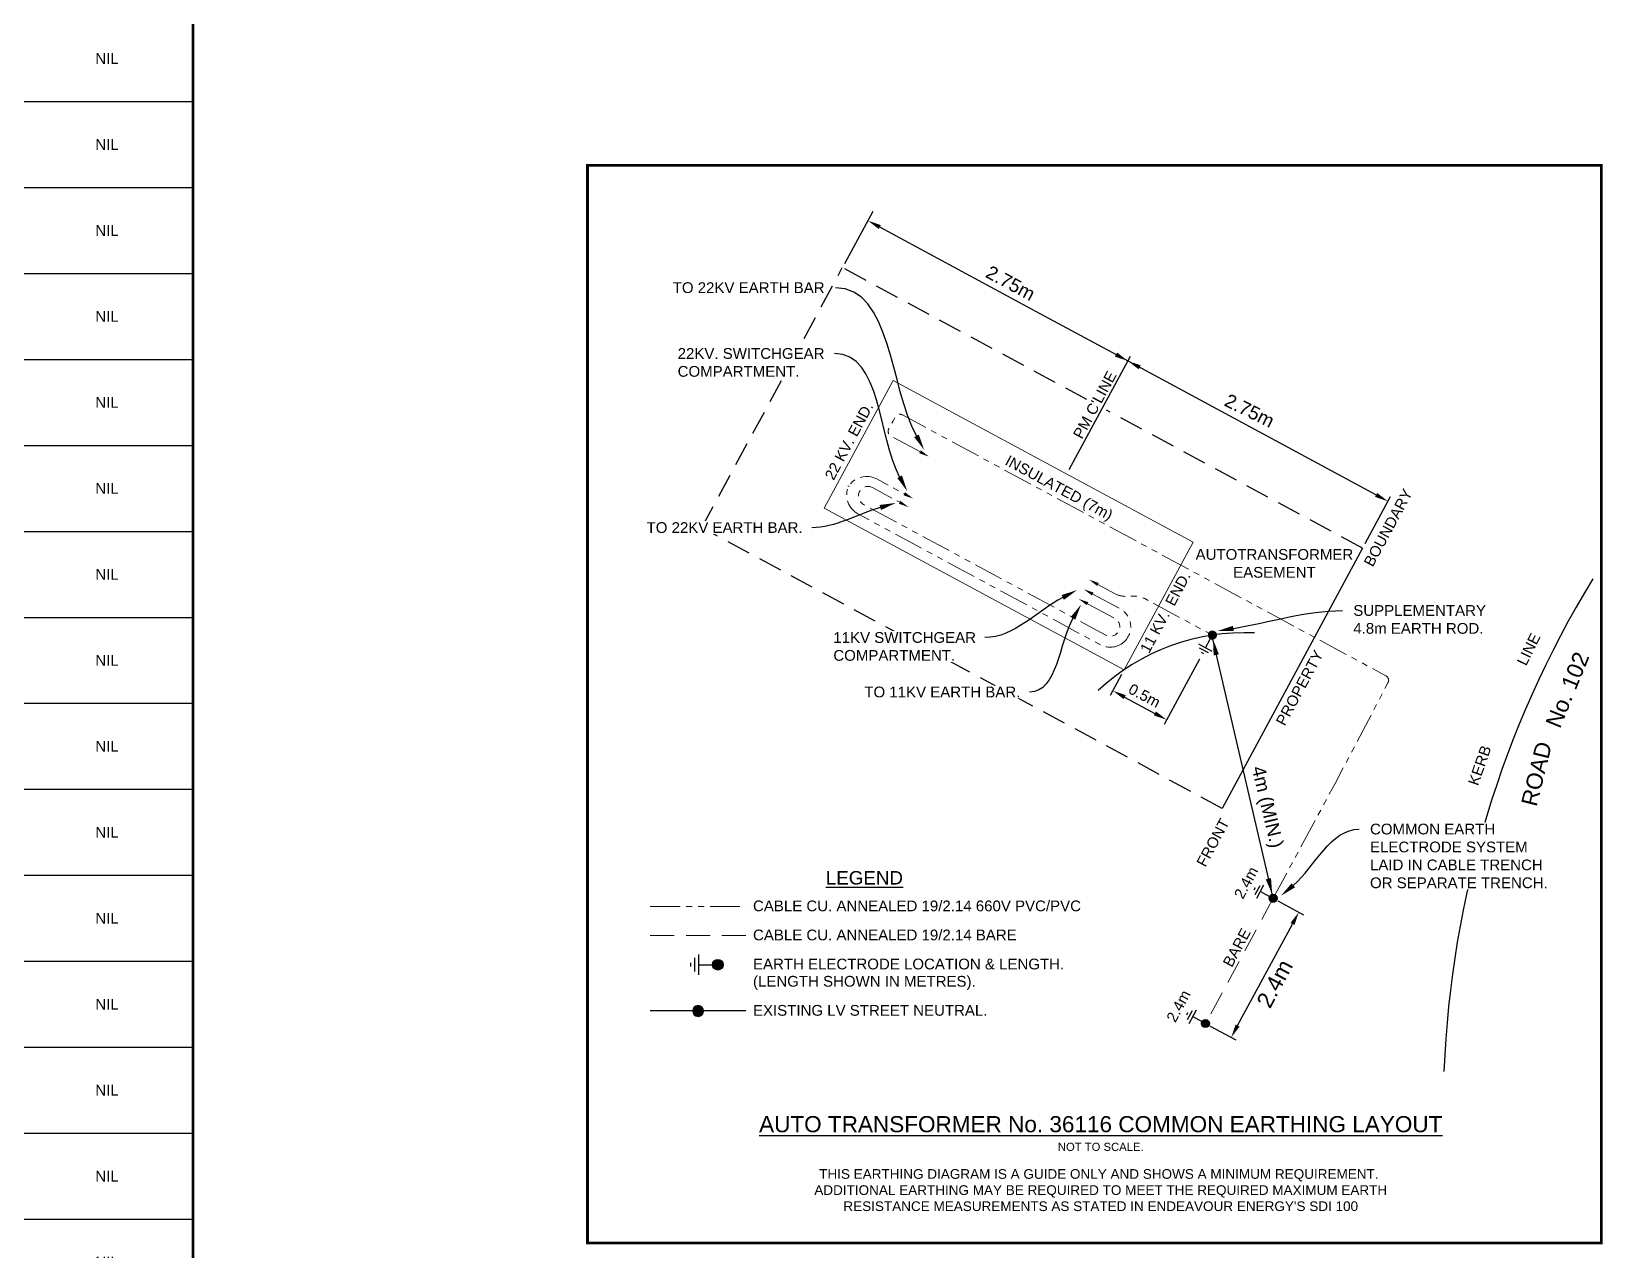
# Paper-space layout 'Retic DUCT SCHED (6)' of a CAD drawing. Header units: metres. Extents: x -9 to 795, y -5 to 571.
# Drawn here: x 266.8 to 559.1, y 126.9 to 353.8 of the extents above; entities that cross this region are included whole.
import ezdxf
from ezdxf import colors
from ezdxf.entities.mleader import LeaderData, LeaderLine
from ezdxf.enums import TextEntityAlignment as Align
from ezdxf.math import Vec2, Vec3

# ---------------------------------------------------------------- set-up
doc = ezdxf.new("R2010")
doc.units = ezdxf.units.M
doc.header["$LTSCALE"] = 0.7
doc.linetypes.add('DASHED', pattern=[19.05, 12.7, -6.35])
doc.linetypes.add('PHANTOM2', pattern=[31.75, 15.875, -3.175, 3.175, -3.175, 3.175, -3.175])
doc.layers.get('0').update_dxf_attribs({"color": 6})
for name, color, linetype in [('_User Miscellaneous1', 3, 'Continuous'), ('_User Miscellaneous9', 8, 'Continuous'), ('Notes', 7, 'Continuous')]:
    doc.layers.add(name, color=color, linetype=linetype)
doc.layers.add('_User Miscellaneous5', color=7, linetype='Continuous', lineweight=35)
doc.layers.add('Features_HIDE', color=1, linetype='Continuous', plot=False)
doc.styles.add('ARIAL', font='arial.ttf', dxfattribs={"height": 2})
doc.styles.add('POLE_LABEL', font='arial.ttf')
doc.styles.get("Standard").update_dxf_attribs({"font": 'arial.ttf'})

# ---------------------------------------------------------------- blocks, each defined once
blk = doc.blocks.new('*T216')
at = {"layer": '_User Miscellaneous5', "color": 0, "linetype": 'ByBlock', "lineweight": -2, "transparency": 16777216}
for p, q in [((0, 0), (202.4, 0)), ((0, 0), (0, -504.65)), ((202.4, 0), (202.4, -504.65)), ((0, -16.21), (202.4, -16.21)), ((20, -16.21), (20, -504.65)), ((40, -16.21), (40, -504.65)), ((60, -16.21), (60, -504.65)), ((80, -16.21), (80, -504.65)), ((112.77, -16.21), (112.77, -504.65)), ((145.35, -16.21), (145.35, -504.65)), ((170.35, -16.21), (170.35, -504.65)), ((0, -24.65), (202.4, -24.65)), ((0, -40.65), (202.4, -40.65)), ((0, -56.65), (202.4, -56.65)), ((0, -72.65), (202.4, -72.65)), ((0, -88.65), (202.4, -88.65)), ((0, -104.65), (202.4, -104.65)), ((0, -120.65), (202.4, -120.65)), ((0, -136.65), (202.4, -136.65)), ((0, -152.65), (202.4, -152.65)), ((0, -168.65), (202.4, -168.65)), ((0, -184.65), (202.4, -184.65)), ((0, -200.65), (202.4, -200.65)), ((0, -216.65), (202.4, -216.65)), ((0, -232.65), (202.4, -232.65)), ((0, -248.65), (202.4, -248.65)), ((0, -264.65), (202.4, -264.65)), ((0, -280.65), (202.4, -280.65)), ((0, -296.65), (202.4, -296.65)), ((0, -312.65), (202.4, -312.65)), ((0, -328.65), (202.4, -328.65)), ((0, -344.65), (202.4, -344.65)), ((0, -360.65), (202.4, -360.65)), ((0, -376.65), (202.4, -376.65)), ((0, -392.65), (202.4, -392.65)), ((0, -408.65), (202.4, -408.65)), ((0, -424.65), (202.4, -424.65)), ((0, -440.65), (202.4, -440.65)), ((0, -456.65), (202.4, -456.65)), ((0, -472.65), (202.4, -472.65)), ((0, -488.65), (202.4, -488.65)), ((0, -504.65), (202.4, -504.65))]:
    blk.add_line(p, q, dxfattribs=at)
at = {"layer": '_User Miscellaneous5', "color": 7, "transparency": 16777216}
for s, insert, char_height, width, attachment_point in [('PVC DUCT SCHEDULE \\PNOTE - ALL TRENCH SECTIONS ARE TO BE READ & VIEWED FROM NODE TO NODE AS\\PNOMINATED.', (101.2, -8.11), 3, 199.4036, 5), ('E.E REIMBURSEMENT RATE PER METRE', (129.06, -20.43), 2, 29.5818, 5), ('LOCATION', (10, -20.43), 2, 17, 5), ('DUCT\\PCONFIG.', (30, -20.43), 2, 17, 5), ('ROUTE\\PLENGTH', (50, -20.43), 2, 17, 5), ('CUSTOMER\\PFUNDED', (70, -20.43), 2, 17, 5), ('E.E  FUNDED ', (96.38, -20.43), 2, 29.7654, 5), ('ENDEAVOUR\\PREIMBURSED', (157.85, -20.43), 2, 22, 5), ('E.E EXISTING DUCT\\PUSAGE CHARGE', (186.38, -20.43), 2, 29.0564, 5), ('L2 - J2', (10, -32.65), 2, 14, 5), ('25m', (50, -32.65), 2, 14, 5), ('2 x 50mm\\P2 x 125mm', (70, -32.65), 2, 14, 5), ('NIL.', (96.38, -32.65), 2, 26.7654, 5), ('NIL.', (129.06, -32.65), 2, 26.5818, 5), ('NIL', (157.85, -32.65), 2, 19, 5), ('NIL', (186.38, -32.65), 2, 26.0564, 5), ('NEW', (30, -39.15), 2, 14, 8), ('2 x 50mm\\P2 x 125mm', (70, -48.65), 2, 14, 5), ('J2 - H3', (10, -48.65), 2, 14, 5), ('25m', (50, -48.65), 2, 14, 5), ('NIL.', (96.38, -48.65), 2, 26.7654, 5), ('NIL.', (129.06, -48.65), 2, 26.5818, 5), ('NIL', (157.85, -48.65), 2, 19, 5), ('NIL', (186.38, -48.65), 2, 26.0564, 5), ('NEW', (30, -55.15), 2, 14, 8), ('G3 - Q4', (10, -64.65), 2, 14, 5), ('30m', (50, -64.65), 2, 14, 5), ('2 x 125mm', (70, -64.65), 2, 14, 5), ('NIL.', (96.38, -64.65), 2, 26.7654, 5), ('NIL.', (129.06, -64.65), 2, 26.5818, 5), ('NIL', (157.85, -64.65), 2, 19, 5), ('NIL', (186.38, -64.65), 2, 26.0564, 5), ('NEW', (30, -71.15), 2, 14, 8), ('2 x 50mm\\P3 x 125mm', (70, -80.65), 2, 14, 5), ('Q4 - R4', (10, -80.65), 2, 14, 5), ('50m', (50, -80.65), 2, 14, 5), ('NIL.', (96.38, -80.65), 2, 26.7654, 5), ('NIL.', (129.06, -80.65), 2, 26.5818, 5), ('NIL', (157.85, -80.65), 2, 19, 5), ('NIL', (186.38, -80.65), 2, 26.0564, 5), ('NEW', (30, -87.15), 2, 14, 8), ('R4 - S4', (10, -96.65), 2, 14, 5), ('25m', (50, -96.65), 2, 14, 5), ('3 x 125mm', (70, -96.65), 2, 14, 5), ('NIL.', (96.38, -96.65), 2, 26.7654, 5), ('NIL.', (129.06, -96.65), 2, 26.5818, 5), ('NIL', (157.85, -96.65), 2, 19, 5), ('NIL', (186.38, -96.65), 2, 26.0564, 5), ('NEW', (30, -103.15), 2, 14, 8), ('2 x 50mm\\P3 x 125mm', (70, -112.65), 2, 14, 5), ('S4 - T4', (10, -112.65), 2, 14, 5), ('25m', (50, -112.65), 2, 14, 5), ('NIL.', (96.38, -112.65), 2, 26.7654, 5), ('NIL.', (129.06, -112.65), 2, 26.5818, 5), ('NIL', (157.85, -112.65), 2, 19, 5), ('NIL', (186.38, -112.65), 2, 26.0564, 5), ('NEW', (30, -119.15), 2, 14, 8), ('T4 - U4', (10, -128.65), 2, 14, 5), ('25m', (50, -128.65), 2, 14, 5), ('3 x 125mm', (70, -128.65), 2, 14, 5), ('NIL.', (96.38, -128.65), 2, 26.7654, 5), ('NIL.', (129.06, -128.65), 2, 26.5818, 5), ('NIL', (157.85, -128.65), 2, 19, 5), ('NIL', (186.38, -128.65), 2, 26.0564, 5), ('NEW', (30, -135.15), 2, 14, 8), ('NIL.\\PDEV. INSTALLED\\PUNDER CIVIL WORKS', (186.38, -144.65), 2, 26.0564, 5), ('U4 - V4', (10, -144.65), 2, 14, 5), ('EXIST.', (50, -144.65), 2, 14, 5), ('1 x 50mm', (70, -144.65), 2, 14, 5), ('NIL.', (96.38, -144.65), 2, 26.7654, 5), ('NIL.', (129.06, -144.65), 2, 26.5818, 5), ('NIL', (157.85, -144.65), 2, 19, 5), ('EXIST.', (30, -151.15), 2, 14, 8), ('V4 - W4', (10, -160.65), 2, 14, 5), ('50m', (50, -160.65), 2, 14, 5), ('2 x 50mm\\P2 x 125mm', (70, -160.65), 2, 14, 5), ('NIL.', (96.38, -160.65), 2, 26.7654, 5), ('NIL.', (129.06, -160.65), 2, 26.5818, 5), ('NIL', (157.85, -160.65), 2, 19, 5), ('NIL', (186.38, -160.65), 2, 26.0564, 5), ('NEW', (30, -167.15), 2, 14, 8), ('2 x 50mm\\P4 x 125mm', (70, -176.65), 2, 14, 5), ('U4 - X4', (10, -176.65), 2, 14, 5), ('70m', (50, -176.65), 2, 14, 5), ('NIL.', (96.38, -176.65), 2, 26.7654, 5), ('NIL.', (129.06, -176.65), 2, 26.5818, 5), ('NIL', (157.85, -176.65), 2, 19, 5), ('NIL', (186.38, -176.65), 2, 26.0564, 5), ('NEW', (30, -183.15), 2, 14, 8), ('2 x 50mm\\P4 x 125mm', (70, -192.65), 2, 14, 5), ('X4 - Y4', (10, -192.65), 2, 14, 5), ('20m', (50, -192.65), 2, 14, 5), ('NIL.', (96.38, -192.65), 2, 26.7654, 5), ('NIL.', (129.06, -192.65), 2, 26.5818, 5), ('NIL', (157.85, -192.65), 2, 19, 5), ('NIL', (186.38, -192.65), 2, 26.0564, 5), ('NEW', (30, -199.15), 2, 14, 8), ('B3 - S3', (10, -208.65), 2, 14, 5), ('25m', (50, -208.65), 2, 14, 5), ('1 x 125mm', (70, -208.65), 2, 14, 5), ('NIL.', (96.38, -208.65), 2, 26.7654, 5), ('NIL.', (129.06, -208.65), 2, 26.5818, 5), ('NIL', (157.85, -208.65), 2, 19, 5), ('NIL', (186.38, -208.65), 2, 26.0564, 5), ('NEW', (30, -215.15), 2, 14, 8), ('2 x 50mm\\P1 x 125mm', (70, -224.65), 2, 14, 5), ('S3 - T3', (10, -224.65), 2, 14, 5), ('12m', (50, -224.65), 2, 14, 5), ('NIL.', (96.38, -224.65), 2, 26.7654, 5), ('NIL.', (129.06, -224.65), 2, 26.5818, 5), ('NIL', (157.85, -224.65), 2, 19, 5), ('NIL', (186.38, -224.65), 2, 26.0564, 5), ('NEW', (30, -231.15), 2, 14, 8), ('T3 - U3', (10, -240.65), 2, 14, 5), ('25m', (50, -240.65), 2, 14, 5), ('1 x 125mm', (70, -240.65), 2, 14, 5), ('NIL.', (96.38, -240.65), 2, 26.7654, 5), ('NIL.', (129.06, -240.65), 2, 26.5818, 5), ('NIL', (157.85, -240.65), 2, 19, 5), ('NIL', (186.38, -240.65), 2, 26.0564, 5), ('NEW', (30, -247.15), 2, 14, 8), ('2 x 50mm\\P2 x 125mm', (70, -256.65), 2, 14, 5), ('U3 - V3', (10, -256.65), 2, 14, 5), ('22m', (50, -256.65), 2, 14, 5), ('NIL.', (96.38, -256.65), 2, 26.7654, 5), ('NIL.', (129.06, -256.65), 2, 26.5818, 5), ('NIL', (157.85, -256.65), 2, 19, 5), ('NIL', (186.38, -256.65), 2, 26.0564, 5), ('NEW', (30, -263.15), 2, 14, 8), ('W3 - X3', (10, -272.65), 2, 14, 5), ('17m', (50, -272.65), 2, 14, 5), ('1 x 125mm', (70, -272.65), 2, 14, 5), ('NIL.', (96.38, -272.65), 2, 26.7654, 5), ('NIL.', (129.06, -272.65), 2, 26.5818, 5), ('NIL', (157.85, -272.65), 2, 19, 5), ('NIL', (186.38, -272.65), 2, 26.0564, 5), ('NEW', (30, -279.15), 2, 14, 8), ('X3 - Y3', (10, -288.65), 2, 14, 5), ('105m', (50, -288.65), 2, 14, 5), ('1 x 125mm', (70, -288.65), 2, 14, 5), ('NIL.', (96.38, -288.65), 2, 26.7654, 5), ('NIL.', (129.06, -288.65), 2, 26.5818, 5), ('NIL', (157.85, -288.65), 2, 19, 5), ('NIL', (186.38, -288.65), 2, 26.0564, 5), ('NEW', (30, -295.15), 2, 14, 8), ('Y3 - Z3', (10, -304.65), 2, 14, 5), ('15m', (50, -304.65), 2, 14, 5), ('2 x 50mm\\P1 x 125mm', (70, -304.65), 2, 14, 5), ('NIL.', (96.38, -304.65), 2, 26.7654, 5), ('NIL.', (129.06, -304.65), 2, 26.5818, 5), ('NIL', (157.85, -304.65), 2, 19, 5), ('NIL', (186.38, -304.65), 2, 26.0564, 5), ('NEW', (30, -311.15), 2, 14, 8), ('Z3 - A4', (10, -320.65), 2, 14, 5), ('80m', (50, -320.65), 2, 14, 5), ('1 x 125mm', (70, -320.65), 2, 14, 5), ('NIL.', (96.38, -320.65), 2, 26.7654, 5), ('NIL.', (129.06, -320.65), 2, 26.5818, 5), ('NIL', (157.85, -320.65), 2, 19, 5), ('NIL', (186.38, -320.65), 2, 26.0564, 5), ('NEW', (30, -327.15), 2, 14, 8), ('A4 - B4', (10, -336.65), 2, 14, 5), ('30m', (50, -336.65), 2, 14, 5), ('2 x 50mm\\P1 x 125mm', (70, -336.65), 2, 14, 5), ('NIL.', (96.38, -336.65), 2, 26.7654, 5), ('NIL.', (129.06, -336.65), 2, 26.5818, 5), ('NIL', (157.85, -336.65), 2, 19, 5), ('NIL', (186.38, -336.65), 2, 26.0564, 5), ('NEW', (30, -343.15), 2, 14, 8), ('B4 - C4', (10, -352.65), 2, 14, 5), ('45m', (50, -352.65), 2, 14, 5), ('1 x 125mm', (70, -352.65), 2, 14, 5), ('NIL.', (96.38, -352.65), 2, 26.7654, 5), ('NIL.', (129.06, -352.65), 2, 26.5818, 5), ('NIL', (157.85, -352.65), 2, 19, 5), ('NIL', (186.38, -352.65), 2, 26.0564, 5), ('NEW', (30, -359.15), 2, 14, 8), ('C4 - D4', (10, -368.65), 2, 14, 5), ('15m', (50, -368.65), 2, 14, 5), ('2 x 50mm\\P1 x 125mm', (70, -368.65), 2, 14, 5), ('NIL.', (96.38, -368.65), 2, 26.7654, 5), ('NIL.', (129.06, -368.65), 2, 26.5818, 5), ('NIL', (157.85, -368.65), 2, 19, 5), ('NIL', (186.38, -368.65), 2, 26.0564, 5), ('NEW', (30, -375.15), 2, 14, 8), ('D4 - E4', (10, -384.65), 2, 14, 5), ('35m', (50, -384.65), 2, 14, 5), ('1 x 125mm', (70, -384.65), 2, 14, 5), ('NIL.', (96.38, -384.65), 2, 26.7654, 5), ('NIL.', (129.06, -384.65), 2, 26.5818, 5), ('NIL', (157.85, -384.65), 2, 19, 5), ('NIL', (186.38, -384.65), 2, 26.0564, 5), ('NEW', (30, -391.15), 2, 14, 8), ('E4 - F4', (10, -400.65), 2, 14, 5), ('15m', (50, -400.65), 2, 14, 5), ('2 x 50mm\\P1 x 125mm', (70, -400.65), 2, 14, 5), ('NIL.', (96.38, -400.65), 2, 26.7654, 5), ('NIL.', (129.06, -400.65), 2, 26.5818, 5), ('NIL', (157.85, -400.65), 2, 19, 5), ('NIL', (186.38, -400.65), 2, 26.0564, 5), ('NEW', (30, -407.15), 2, 14, 8), ('F4 - G4', (10, -416.65), 2, 14, 5), ('25m', (50, -416.65), 2, 14, 5), ('1 x 125mm', (70, -416.65), 2, 14, 5), ('NIL.', (96.38, -416.65), 2, 26.7654, 5), ('NIL.', (129.06, -416.65), 2, 26.5818, 5), ('NIL', (157.85, -416.65), 2, 19, 5), ('NIL', (186.38, -416.65), 2, 26.0564, 5), ('NEW', (30, -423.15), 2, 14, 8), ('G4 - H4', (10, -432.65), 2, 14, 5), ('12m', (50, -432.65), 2, 14, 5), ('2 x 50mm\\P1 x 125mm', (70, -432.65), 2, 14, 5), ('NIL.', (96.38, -432.65), 2, 26.7654, 5), ('NIL.', (129.06, -432.65), 2, 26.5818, 5), ('NIL', (157.85, -432.65), 2, 19, 5), ('NIL', (186.38, -432.65), 2, 26.0564, 5), ('NEW', (30, -439.15), 2, 14, 8), ('H4 - J4', (10, -448.65), 2, 14, 5), ('37m', (50, -448.65), 2, 14, 5), ('1 x 125mm', (70, -448.65), 2, 14, 5), ('NIL.', (96.38, -448.65), 2, 26.7654, 5), ('NIL.', (129.06, -448.65), 2, 26.5818, 5), ('NIL', (157.85, -448.65), 2, 19, 5), ('NIL', (186.38, -448.65), 2, 26.0564, 5), ('NEW', (30, -455.15), 2, 14, 8), ('J4 - K4', (10, -464.65), 2, 14, 5), ('23m', (50, -464.65), 2, 14, 5), ('2 x 50mm\\P1 x 125mm', (70, -464.65), 2, 14, 5), ('NIL.', (96.38, -464.65), 2, 26.7654, 5), ('NIL.', (129.06, -464.65), 2, 26.5818, 5), ('NIL', (157.85, -464.65), 2, 19, 5), ('NIL', (186.38, -464.65), 2, 26.0564, 5), ('NEW', (30, -471.15), 2, 14, 8), ('K4 - L4', (10, -480.65), 2, 14, 5), ('20m', (50, -480.65), 2, 14, 5), ('1 x 125mm', (70, -480.65), 2, 14, 5), ('NIL.', (96.38, -480.65), 2, 26.7654, 5), ('NIL.', (129.06, -480.65), 2, 26.5818, 5), ('NIL', (157.85, -480.65), 2, 19, 5), ('NIL', (186.38, -480.65), 2, 26.0564, 5), ('NEW', (30, -487.15), 2, 14, 8), ('2 x 50mm\\P1 x 125mm', (70, -496.65), 2, 14, 5), ('L4 - M4', (10, -496.65), 2, 14, 5), ('32m', (50, -496.65), 2, 14, 5), ('NIL.', (96.38, -496.65), 2, 26.7654, 5), ('NIL.', (129.06, -496.65), 2, 26.5818, 5), ('NIL', (157.85, -496.65), 2, 19, 5), ('NIL', (186.38, -496.65), 2, 26.0564, 5), ('NEW', (30, -503.15), 2, 14, 8)]:
    blk.add_mtext(s, dxfattribs=dict(at, insert=insert, char_height=char_height, width=width, attachment_point=attachment_point))
blk = doc.blocks.new('m4')
at = {"layer": 'Notes', "color": 7, "linetype": 'Continuous'}
for points in [[(0, -1.95), (0, 0)], [(-1.43, -1.95), (1.43, -1.95)], [(-0.95, -2.52), (0.95, -2.52)], [(-0.24, -3.09), (0.24, -3.09)]]:
    blk.add_lwpolyline(points, dxfattribs=at)
blk = doc.blocks.new('POLE_EXT')
blk.add_hatch(color=256).paths.add_polyline_path([(-1, 0, 1), (1, 0, 1)])
blk.add_lwpolyline([(-1, 0, 1), (1, 0, 1)], format="xyb", close=True)
for tag, height, flags, p in [('pNumber', 2.5, 8, (-17.84, 2.07)), ('OWNED_BY', 0.2, 9, (1.35, -0.4)), ('SPECIAL_USE', 0.2, 9, (1.35, -0.8)), ('STATE', 0.2, 9, (1.35, -1)), ('cLV', 0.2, 9, (1.35, -1.4)), ('hDepth', 0.2, 9, (1.35, -1.6)), ('hDia', 0.2, 9, (1.35, -1.8)), ('cHV', 0.2, 9, (1.35, -2)), ('PARENT', 0.2, 9, (1.35, -0.6)), ('USAGE', 0.2, 9, (1.35, -1.2)), ('LBRACKET', 0.2, 9, (1.35, -2.2)), ('LExisting', 0.2, 9, (1.35, -2.4)), ('LANTNUMBER', 0.2, 9, (1.35, -2.6)), ('LOther', 0.2, 9, (1.35, -2.8)), ('LRemove', 0.2, 9, (1.35, -3)), ('cLinedev', 0.2, 9, (1.35, -3.4)), ('pExisting', 0.2, 9, (1.35, -3.8)), ('pFooting', 0.2, 9, (1.35, -4.4)), ('pNew', 0.2, 9, (1.35, -4.6)), ('pRelocate', 0.2, 9, (1.35, -5)), ('pRemove', 0.2, 9, (1.35, -5.2)), ('pReplace', 0.2, 9, (1.35, -5.4)), ('pStay', 0.2, 9, (1.35, -5.6)), ('pType', 0.2, 9, (1.35, -5.8)), ('LEGEND', 0.2, 9, (1.35, -3.2)), ('LOCATION', 0.2, 9, (1.35, -3.6)), ('PFNUMBER', 0.2, 9, (1.35, -4)), ('NEWPFNUMBER', 0.2, 9, (1.35, -4.2)), ('cspan', 0.2, 9, (1.35, -6)), ('STREETNAME', 0.2, 9, (1.35, -6.2)), ('SUBURB', 0.2, 9, (1.35, -6.4)), ('OPERATED_BY', 0.2, 9, (1.36, -7.01)), ('NOTES', 0.2, 9, (1.35, -6.6)), ('MAINTAINED_BY', 0.2, 9, (1.36, -6.81))]:
    blk.add_attdef(tag, text='', height=height, dxfattribs=dict(flags=flags)).set_placement(p, align=Align.MIDDLE_LEFT)
at = {"style": 'POLE_LABEL', "flags": 9}
for tag, p in [('STRUCTURE_PLANT_NUMBER', (1.35, 0.03)), ('STREET_CODE', (1.35, -0.2))]:
    blk.add_attdef(tag, text='', height=0.2, dxfattribs=at).set_placement(p, align=Align.MIDDLE_LEFT)
at = {"flags": 1}
blk.add_attdef('Z', (1.35, -7.33), '', height=0.2, dxfattribs=at)
at = {"layer": 'Features_HIDE', "style": 'POLE_LABEL', "flags": 8}
blk.add_attdef('ASSET_NUM', text='', height=2.5, dxfattribs=at).set_placement((2, 2), align=Align.MIDDLE_LEFT)

psp = doc.layouts.new('Retic DUCT SCHED (6)')

# ---------------------------------------------------------------- hatches: boundary and pattern name
at = {"linetype": 'DASHED', "lineweight": 0, "ltscale": 3}
h = psp.add_hatch(color=0, dxfattribs=at)
edge = h.paths.add_edge_path()
edge.add_arc((486.49, 241.45), 0.744, 61.6427, 421.6427, ccw=False)
h = psp.add_hatch(color=0, dxfattribs=at)
edge = h.paths.add_edge_path()
edge.add_arc((497.79, 192.47), 0.744, -658.3573, -298.3573)
h = psp.add_hatch(color=7)
edge = h.paths.add_edge_path()
edge.add_arc((394.48, 180.12), 0.992, -462.7694, -102.7694)
h = psp.add_hatch(color=0, dxfattribs=at)
edge = h.paths.add_edge_path()
edge.add_arc((485.21, 169.17), 0.744, -658.3573, -298.3573)

# ---------------------------------------------------------------- linework, layer by layer
at = {"color": 4, "ltscale": 0.5}
for p, q in [((418.1, 310.59), (423.37, 320.37)), ((454.38, 301.32), (468.56, 293.67)), ((459.87, 272.3), (471.24, 293.36)), ((468.56, 293.67), (516.96, 267.55)), ((514.92, 258.49), (519.64, 267.24)), ((484.08, 236.98), (477.51, 224.82)), ((469.59, 234.1), (467.5, 230.22)), ((470.17, 229.91), (475.79, 226.88)), ((498.67, 191.99), (503.45, 189.41)), ((491.19, 168.79), (501.39, 187.68)), ((486.09, 168.7), (490.88, 166.11))]:
    psp.add_line(p, q, dxfattribs=at)
at = {"linetype": 'DASHED', "ltscale": 0.5}
psp.add_line((391.52, 261.46), (417.64, 309.86), dxfattribs=at)
at = {"color": 0, "lineweight": 0, "ltscale": 0.5}
for p, q in [((414.27, 265.09), (427.1, 288.85)), ((427.1, 288.85), (444.45, 279.48)), ((444.45, 279.48), (459.63, 271.29)), ((459.63, 271.29), (482.89, 258.74)), ((470.06, 234.98), (414.27, 265.09)), ((470.06, 234.98), (482.89, 258.74))]:
    psp.add_line(p, q, dxfattribs=at)
at = {"color": 0, "linetype": 'PHANTOM2', "lineweight": 0, "ltscale": 0.5}
psp.add_line((381.91, 190.93), (399.7, 190.93), dxfattribs=at)
at = {"color": 0, "linetype": 'DASHED', "lineweight": 0, "ltscale": 0.5}
psp.add_line((381.91, 185.53), (399.7, 185.53), dxfattribs=at)
at = {"color": 0, "linetype": 'PHANTOM2', "lineweight": 0, "ltscale": 0.5, "flags": 128}
for points in [[(432.05, 275.6), (426.69, 278.49, -0.414214), (426.28, 279.85), (427.03, 281.22), (427.47, 282.04, -0.414214), (428.82, 282.44), (518.75, 233.9, -0.410941), (519.16, 232.55), (509.31, 213.81), (497.79, 192.47)], [(464.23, 249.1), (469.3, 246.36, -1), (465.69, 239.65), (420.55, 264.01, -0.389721), (418.79, 269.16), (418.79, 269.16, -0.389721), (424.06, 270.51), (429.17, 267.76)], [(463.26, 247.3), (468.34, 244.56, -1), (466.65, 241.45), (421.55, 265.79, -1), (423.24, 268.91), (428.31, 266.17)], [(465.2, 250.89), (468.43, 249.14, 0.134032), (470.48, 248.67), (471.86, 248.72, -0.134032), (473.91, 248.24), (486.49, 241.45)]]:
    psp.add_lwpolyline(points, format="xyb", dxfattribs=at)
at = {"linetype": 'DASHED', "ltscale": 0.5, "flags": 128}
for points in [[(514.44, 257.61), (466.78, 283.34)], [(488.32, 209.21), (391.52, 261.46)]]:
    psp.add_lwpolyline(points, dxfattribs=at)
at = {"color": 0, "linetype": 'DASHED', "lineweight": 0, "ltscale": 0.5, "flags": 128}
psp.add_lwpolyline([(497.79, 192.47), (485.21, 169.17)], dxfattribs=at)
at = {"color": 7, "linetype": 'Continuous', "flags": 128}
psp.add_lwpolyline([(399.7, 171.5), (381.91, 171.5)], dxfattribs=at)
at = {"color": 0, "linetype": 'DASHED', "lineweight": 0, "ltscale": 3}
psp.add_circle((486.49, 241.45), 0.744, dxfattribs=at)
at = {"color": 9}
for centre in [(497.79, 192.47), (485.21, 169.17)]:
    psp.add_circle(centre, 0.744, dxfattribs=at)
at = {"color": 7}
psp.add_circle((394.48, 180.12), 0.992, dxfattribs=at)
at = {"color": 4}
psp.add_arc((492.44, 202.18), 39.72, 87.2784, 133.1956, dxfattribs=at)
for points in [[(424.41, 317.03), (424.81, 317.76), (422.41, 318.58)], [(468.36, 293.3), (468.76, 294.04), (470.76, 292.48)], [(472.76, 290.93), (473.16, 291.66), (470.76, 292.48)], [(516.76, 267.18), (517.16, 267.91), (519.16, 266.36)], [(470.37, 230.28), (469.98, 229.55), (467.97, 231.1)], [(475.99, 227.25), (475.59, 226.52), (477.99, 225.7)], [(501.02, 187.88), (501.75, 187.48), (502.57, 189.88)], [(490.82, 168.99), (491.56, 168.59), (490, 166.59)]]:
    psp.add_solid(points, dxfattribs=at)
for points in [[(432.25, 275.85), (433.75, 274.68), (431.95, 275.3)], [(428.16, 265.89), (429.96, 265.28), (428.46, 266.44)], [(429.02, 267.48), (430.82, 266.87), (429.32, 268.03)], [(465.05, 250.61), (463.55, 251.78), (465.35, 251.16)], [(464.08, 248.82), (462.58, 249.99), (464.38, 249.37)], [(463.11, 247.03), (461.61, 248.19), (463.41, 247.58)]]:
    psp.add_solid(points)
at = {"layer": '_User Miscellaneous1', "color": 4}
psp.add_solid([(497.4, 196.23), (497.63, 193.19), (496.43, 195.99)], dxfattribs=at)
at = {"layer": '_User Miscellaneous5', "const_width": 0.5}
psp.add_lwpolyline([(94.44, 557.41), (296.84, 557.41), (296.84, 52.76), (94.44, 52.76)], close=True, dxfattribs=at)
at = {"layer": '_User Miscellaneous9', "flags": 128}
psp.add_lwpolyline([(557.26, 251.91, 0.128066), (529.58, 160.23)], format="xyb", dxfattribs=at)

# ---------------------------------------------------------------- block references
for name, p in [('*T216', (94.44, 557.41)), ('POLE_EXT', (390.8, 171.5))]:
    psp.add_blockref(name, p)
at = {"color": 7, "xscale": -1}
for p, rotation in [((486.14, 240.8), 331.6426605254122), ((497.13, 192.82), 241.6426605254307), ((484.56, 169.53), 241.6426605254307)]:
    psp.add_blockref('m4', p, dxfattribs=dict(at, rotation=rotation))
at = {"color": 7, "xscale": 1.333333333333329, "yscale": 1.333333333333329, "zscale": 1.333333333333329, "rotation": 270}
psp.add_blockref('m4', (393.49, 180.12), dxfattribs=at)

# ---------------------------------------------------------------- texts
at = {"color": 7, "style": 'ARIAL'}
for s, height, rotation, p in [('2.75m', 2.5, 331.6427, (444.08, 308.18)), ("PM C'LINE", 2, 61.6427, (462.23, 277.79)), ('BOUNDARY', 2, 61.7189, (516.32, 254)), ('LINE', 2, 63.8698, (544.86, 235.59)), ('PROPERTY', 2, 61.7189, (499.96, 224.41)), ('KERB', 2, 70.8089, (535.91, 213.29)), ('4m (MIN.)', 2.5, 283.4192, (493.8, 216.75)), ('FRONT', 2, 61.7189, (485.19, 198.14))]:
    psp.add_text(s, height=height, rotation=rotation, dxfattribs=at).set_placement(p)
for s, rotation, p in [('22 KV. END.', 61.8732, (420.28, 276.83)), ('INSULATED (7m)', 331.6427, (457.22, 267.48)), ('11 KV.  END.', 61.8732, (479.14, 244.96)), ('2.4m', 61.8732, (494.17, 194.63)), ('BARE', 61.6427, (492.44, 182.55)), ('2.4m', 61.8732, (481.59, 171.67))]:
    psp.add_text(s, height=2, rotation=rotation, dxfattribs=at).set_placement(p, align=Align.BOTTOM_CENTER)
at = {"color": 1, "style": 'ARIAL'}
for s, rotation, p in [('No. 102', 67.8277, (551.16, 223.92)), ('ROAD', 76.1101, (546.8, 209.4))]:
    psp.add_text(s, height=3, rotation=rotation, dxfattribs=at).set_placement(p)
at = {"style": 'ARIAL'}
psp.add_text('%%ULEGEND', height=2.5, dxfattribs=at).set_placement((421.75, 196.29), align=Align.MIDDLE_CENTER)
at = {"color": 7, "style": 'ARIAL'}
for s, p in [('CABLE CU. ANNEALED 19/2.14 660V PVC/PVC', (401.02, 190.06)), ('CABLE CU. ANNEALED 19/2.14 BARE', (401.02, 184.65)), ('EARTH ELECTRODE LOCATION & LENGTH.', (401.02, 179.24)), ('(LENGTH SHOWN IN METRES).', (401.02, 176.03)), ('EXISTING LV STREET NEUTRAL.', (401.02, 170.62))]:
    psp.add_text(s, height=2, dxfattribs=at).set_placement(p)
at = {"style": 'ARIAL'}
psp.add_text('%%UAUTO TRANSFORMER No. 36116 COMMON EARTHING LAYOUT', height=3, dxfattribs=at).set_placement((465.72, 148.04), align=Align.BOTTOM_CENTER)
at = {"color": 7, "style": 'ARIAL'}
psp.add_text('NOT TO SCALE.', height=1.5, dxfattribs=at).set_placement((465.72, 145.02), align=Align.BOTTOM_CENTER)
at = {"color": 7, "attachment_point": 5, "style": 'ARIAL'}
for s, insert, char_height, rotation in [('\\A1;2.75m', (493.4, 283.22), 2.5, 333.8182), ('2.4m', (498.08, 176.6), 3, 61.8732)]:
    psp.add_mtext(s, dxfattribs=dict(at, insert=insert, char_height=char_height, rotation=rotation))
at = {"color": 7, "style": 'ARIAL'}
for s, insert, char_height, width, attachment_point in [('AUTOTRANSFORMER\\PEASEMENT', (498.04, 252.11), 2, 9.7392, 8), ("THIS EARTHING DIAGRAM IS A GUIDE ONLY AND SHOWS A MINIMUM REQUIREMENT.  ADDITIONAL EARTHING MAY BE REQUIRED TO MEET THE REQUIRED MAXIMUM EARTH RESISTANCE MEASUREMENTS AS STATED IN ENDEAVOUR ENERGY'S SDI 100  ", (465.72, 142.07), 1.8, 106.9756, 2)]:
    psp.add_mtext(s, dxfattribs=dict(at, insert=insert, char_height=char_height, width=width, attachment_point=attachment_point))
at = {"color": 4, "insert": (473.86, 230.18), "char_height": 2, "attachment_point": 5, "rotation": 331.6427, "style": 'ARIAL'}
psp.add_mtext('\\A1;0.5m', dxfattribs=at)

# ---------------------------------------------------------------- next in the draw order: leaders
at = {"color": 7}
ml = psp.add_multileader_mtext('Standard', dxfattribs=at)
ml.set_content('SUPPLEMENTARY 4.8m EARTH ROD.', color=7, style='ARIAL')
ml.set_leader_properties(color=4)
ml.build(insert=Vec2(0, 0))
ml.multileader.update_dxf_attribs({"leader_type": 2, "arrow_head_size": 3})
ctx = ml.context
ctx.base_point, ctx.char_height, ctx.arrow_head_size, ctx.plane_origin = Vec3(510.71, 246.02), 2, 3, Vec3(488, 240.12)
ctx.attachment_type = 1
notes = []
notes.append((ctx, [(1, (1, 1, 0), (502.71, 246.02), (1, 0), 8, [(0, [(487.43, 242.21)], 0, [])])]))
ctx.mtext.insert, ctx.mtext.width, ctx.mtext.defined_height, ctx.mtext.flow_direction = Vec3(512.71, 247.04), 24.9829, 5.45, 5
ctx.mtext.has_bg_fill, ctx.mtext.bg_color, ctx.mtext.bg_scale_factor, ctx.mtext.bg_transparency, ctx.mtext.use_window_bg_color = 1, -1073741824, 1.1, 0, 1
at = {"layer": '_User Miscellaneous1', "color": 7}
ml = psp.add_multileader_mtext('Standard', dxfattribs=at)
ml.set_content('TO 22KV EARTH BAR', color=7, style='ARIAL')
ml.set_leader_properties(color=4)
ml.build(insert=Vec2(0, 0))
ml.multileader.update_dxf_attribs({"leader_type": 2, "arrow_head_size": 3})
ctx = ml.context
ctx.base_point, ctx.char_height, ctx.arrow_head_size, ctx.plane_origin = Vec3(384.18, 306.1), 2, 3, Vec3(430.77, 276.29)
ctx.text_align_type, ctx.attachment_type = 2, 1
notes.append((ctx, [(1, (1, 1, 0), (424.34, 306.1), (-1, 0), 8, [(0, [(432.88, 275.91)], 0, [])])]))
ctx.mtext.insert, ctx.mtext.width, ctx.mtext.alignment, ctx.mtext.flow_direction = Vec3(414.34, 307.12), 30.0838, 3, 5
ctx.mtext.has_bg_fill, ctx.mtext.bg_color, ctx.mtext.bg_scale_factor, ctx.mtext.bg_transparency, ctx.mtext.use_window_bg_color = 1, -1073741824, 1.1, 0, 1
ml = psp.add_multileader_mtext('Standard', dxfattribs=at)
ml.set_content('TO 22KV EARTH BAR.', color=7, style='ARIAL')
ml.set_leader_properties(color=4)
ml.build(insert=Vec2(0, 0))
ml.multileader.update_dxf_attribs({"leader_type": 2, "arrow_head_size": 3})
ctx = ml.context
ctx.base_point, ctx.char_height, ctx.arrow_head_size, ctx.plane_origin = Vec3(379.22, 261.45), 2, 3, Vec3(433.33, 264.1)
ctx.attachment_type = 1
notes.append((ctx, [(1, (1, 1, 0), (419.94, 261.45), (-1, 0), 8, [(0, [(427.58, 266.05)], 0, [])])]))
ctx.mtext.insert, ctx.mtext.width, ctx.mtext.flow_direction = Vec3(381.22, 262.47), 30.4664, 5
ctx.mtext.has_bg_fill, ctx.mtext.bg_color, ctx.mtext.bg_scale_factor, ctx.mtext.bg_transparency, ctx.mtext.use_window_bg_color = 1, -1073741824, 1.1, 0, 1
ml = psp.add_multileader_mtext('Standard', dxfattribs=at)
ml.set_content('11KV SWITCHGEAR COMPARTMENT.', color=7, style='ARIAL')
ml.set_leader_properties(color=4)
ml.build(insert=Vec2(0, 0))
ml.multileader.update_dxf_attribs({"leader_type": 2, "arrow_head_size": 3})
ctx = ml.context
ctx.base_point, ctx.char_height, ctx.arrow_head_size, ctx.plane_origin = Vec3(413.97, 240.99), 2, 3, Vec3(461.32, 249.84)
ctx.attachment_type = 1
notes.append((ctx, [(1, (1, 1, 0), (452.17, 240.99), (-1, 0), 8, [(0, [(461.32, 249.84)], 0, [])])]))
ctx.mtext.insert, ctx.mtext.width, ctx.mtext.flow_direction = Vec3(415.97, 242.01), 30.2632, 5
ctx.mtext.has_bg_fill, ctx.mtext.bg_color, ctx.mtext.bg_scale_factor, ctx.mtext.bg_transparency, ctx.mtext.use_window_bg_color = 1, -1073741824, 1.1, 0, 1
ml = psp.add_multileader_mtext('Standard', dxfattribs=at)
ml.set_content('COMMON EARTH ELECTRODE SYSTEM LAID IN CABLE TRENCH OR SEPARATE TRENCH.', color=7, style='ARIAL')
ml.set_leader_properties(color=4)
ml.build(insert=Vec2(0, 0))
ml.multileader.update_dxf_attribs({"leader_type": 2, "arrow_head_size": 3})
ctx = ml.context
ctx.base_point, ctx.char_height, ctx.arrow_head_size, ctx.plane_origin = Vec3(513.82, 205.34), 2, 3, Vec3(490.13, 193.82)
ctx.attachment_type = 1
notes.append((ctx, [(0, (1, 1, 0), (505.82, 205.34), (1, 0), 8, [(0, [(499.27, 192.95)], 0, [])])]))
ctx.mtext.insert, ctx.mtext.width, ctx.mtext.flow_direction = Vec3(515.82, 206.36), 33.8346, 5
ctx.mtext.has_bg_fill, ctx.mtext.bg_color, ctx.mtext.bg_scale_factor, ctx.mtext.bg_transparency, ctx.mtext.use_window_bg_color = 1, -1073741824, 1.1, 0, 1
for ctx, leaders in notes:
    for number, flags, end, landing, length, lines in leaders:
        leader = LeaderData()
        leader.index, (leader.has_last_leader_line, leader.has_dogleg_vector, leader.attachment_direction) = number, flags
        leader.last_leader_point, leader.dogleg_vector, leader.dogleg_length = Vec3(end), Vec3(landing), length
        for number, points, colour, breaks in lines:
            line = LeaderLine()
            line.index, line.vertices, line.color, line.breaks = number, Vec3.list(points), colors.encode_raw_color(colour), breaks
            leader.lines.append(line)
        ctx.leaders.append(leader)

# ---------------------------------------------------------------- next in the draw order: linework, layer by layer
at = {"color": 4, "ltscale": 0.5}
for p, q in [((424.56, 317.42), (454.38, 301.32)), ((497.8, 192.47), (486.6, 240.71))]:
    psp.add_line(p, q, dxfattribs=at)
at = {"flags": 128}
for points in [[(514.44, 257.61), (507.17, 244.15)], [(507.17, 244.15), (488.32, 209.21)]]:
    psp.add_lwpolyline(points, dxfattribs=at)
at = {"layer": '_User Miscellaneous1', "color": 4}
psp.add_solid([(487.71, 237.88), (486.6, 240.71), (486.73, 237.68)], dxfattribs=at)

# ---------------------------------------------------------------- next in the draw order: leaders
at = {"layer": '_User Miscellaneous1', "color": 7}
ml = psp.add_multileader_mtext('Standard', dxfattribs=at)
ml.set_content('22KV. SWITCHGEAR COMPARTMENT.', color=7, style='ARIAL')
ml.set_leader_properties(color=4)
ml.build(insert=Vec2(0, 0))
ml.multileader.update_dxf_attribs({"leader_type": 2, "arrow_head_size": 3})
ctx = ml.context
ctx.base_point, ctx.char_height, ctx.arrow_head_size, ctx.plane_origin = Vec3(385, 293.85), 2, 3, Vec3(424.67, 266.44)
ctx.attachment_type = 1
notes = []
notes.append((ctx, [(1, (1, 1, 0), (424.21, 293.85), (-1, 0), 8, [(0, [(429.7, 268.27)], 0, [])])]))
ctx.mtext.insert, ctx.mtext.width, ctx.mtext.flow_direction = Vec3(387, 294.87), 28.4013, 5
ctx.mtext.has_bg_fill, ctx.mtext.bg_color, ctx.mtext.bg_scale_factor, ctx.mtext.bg_transparency, ctx.mtext.use_window_bg_color = 1, -1073741824, 1.1, 0, 1
ml = psp.add_multileader_mtext('Standard', dxfattribs=at)
ml.set_content('TO 11KV EARTH BAR.', color=7, style='ARIAL')
ml.set_leader_properties(color=4)
ml.build(insert=Vec2(0, 0))
ml.multileader.update_dxf_attribs({"leader_type": 2, "arrow_head_size": 3})
ctx = ml.context
ctx.base_point, ctx.char_height, ctx.arrow_head_size, ctx.plane_origin = Vec3(419.73, 230.86), 2, 3, Vec3(461.17, 246.13)
ctx.attachment_type = 1
notes.append((ctx, [(1, (1, 1, 0), (460.45, 230.86), (-1, 0), 8, [(0, [(462.08, 247.16)], 0, [])])]))
ctx.mtext.insert, ctx.mtext.width, ctx.mtext.flow_direction = Vec3(421.73, 231.87), 33.8444, 5
ctx.mtext.has_bg_fill, ctx.mtext.bg_color, ctx.mtext.bg_scale_factor, ctx.mtext.bg_transparency, ctx.mtext.use_window_bg_color = 1, -1073741824, 1.1, 0, 1
for ctx, leaders in notes:
    for number, flags, end, landing, length, lines in leaders:
        leader = LeaderData()
        leader.index, (leader.has_last_leader_line, leader.has_dogleg_vector, leader.attachment_direction) = number, flags
        leader.last_leader_point, leader.dogleg_vector, leader.dogleg_length = Vec3(end), Vec3(landing), length
        for number, points, colour, breaks in lines:
            line = LeaderLine()
            line.index, line.vertices, line.color, line.breaks = number, Vec3.list(points), colors.encode_raw_color(colour), breaks
            leader.lines.append(line)
        ctx.leaders.append(leader)

# ---------------------------------------------------------------- next in the draw order: linework, layer by layer
at = {"color": 7, "ltscale": 0.5, "const_width": 0.5}
psp.add_lwpolyline([(558.84, 128.31), (370.23, 128.31), (370.23, 328.91), (558.84, 328.91)], close=True, dxfattribs=at)
at = {"linetype": 'DASHED', "ltscale": 0.5, "flags": 128}
psp.add_lwpolyline([(463.12, 285.31), (417.64, 309.86)], dxfattribs=at)

doc.saveas('drawing.dxf')
